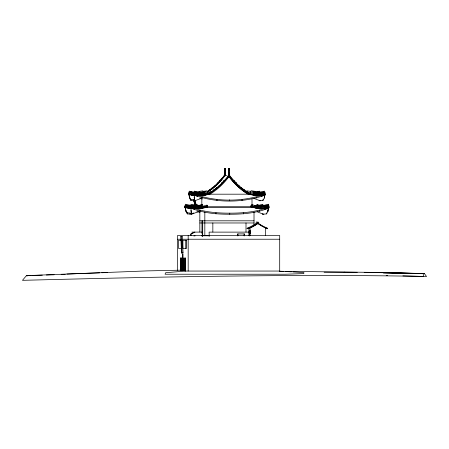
<?xml version="1.0" encoding="UTF-8"?>
<svg xmlns="http://www.w3.org/2000/svg" width="449" height="449" viewBox="0 0 449 449"><rect width="100%" height="100%" fill="white"/><g stroke="black" fill="none" stroke-linecap="round" stroke-linejoin="round"><path stroke-width="0.67" d="M224.747 169.851C225.342 165.591 225.589 173.926 225.303 173.819L224.73 173.819L224.719 172.354L224.747 169.851L225.319 169.851M224.747 174.184C224.455 173.482 225.606 173.482 225.319 174.184L224.719 174.184L224.719 175.986M229.299 170.822L229.282 168.745L228.698 168.745L228.687 169.975M383.446 272.504L423.486 273.553L383.289 272.84L423.188 273.553L423.469 276.393C289.779 273.991 156.089 276.887 22.45 280.333L26.429 275.635L146.868 270.899L184.887 270.085M254.925 191.768L254.931 191.319L251.064 190.724L250.839 193.502M224.584 169.975L224.579 168.745L225.151 168.745L225.174 170.553M228.726 170.822L228.709 168.745M229.108 169.071C228.704 167.69 228.311 169.862 228.676 170.553M229.299 174.184L229.299 175.986L228.726 175.986L228.743 170.822M228.726 174.184L229.344 174.184L229.36 172.837L229.316 170.822L228.676 170.749M260.027 206.826L260.145 205.294L261.15 205.294L261.099 206.821L260.027 206.826L260.027 205.305L259.022 205.311L258.899 206.843M261.896 206.849L261.947 205.316L260.942 205.322L260.824 206.854M263.03 206.809L263.086 205.277L262.076 205.283L261.958 206.809M264.231 206.77L264.281 205.238M265.174 206.781L265.224 205.249L263.277 205.244L263.159 206.77M224.595 170.553L224.652 170.137M224.674 168.706L224.545 175.986L225.134 175.986L225.005 174.195L224.876 175.986L218.068 183.652L212.792 188.35L207.107 192.458L212.792 188.35M254.729 206.377L254.768 205.356L253.831 205.361M255.778 206.366L255.823 205.345M256.536 206.394L256.575 205.378L254.88 205.35L254.796 206.366M225.246 168.706C224.955 169.413 223.905 169.138 224.545 170.822M191.931 206.181L192.004 204.643L191.072 204.379L190.937 205.9M193.311 206.551L193.379 205.013L192.447 204.75L192.312 206.271M194.383 206.837L194.456 205.3L193.519 205.036L193.384 206.557M186.262 206.04L186.341 204.497L185.353 204.239L185.213 205.76M187.716 206.405L187.789 204.867L186.806 204.604L186.661 206.125M250.677 192.874L250.727 191.397L246.849 190.864L246.787 191.263M252.562 206.102L252.63 204.828L251.681 204.649M195.208 192.93L195.293 191.392L194.366 191.111L194.215 192.632M196.572 193.323L196.662 191.785L195.736 191.504L195.584 193.025L197.644 193.626L197.728 192.093L196.802 191.813L196.651 193.328M256.996 191.83L256.076 192.105L255.975 193.609L256.183 192.071L257.995 192.121L257.906 193.654M257.103 193.614L257.193 192.082M260.246 193.609L260.336 192.082M228.558 168.751L228.552 175.986M229.271 168.745L229.259 169.975M264.102 206.781L264.22 205.255M255.548 206.4L255.633 205.378M224.539 169.032L224.567 168.745M225.112 169.032L225.14 168.745M256.828 193.642L256.985 192.11M257.967 193.614L258.124 192.088L259.135 192.099L259.045 193.626L254.897 193.598L255.06 192.071L256.065 192.082M260.117 193.62L260.274 192.093M248.415 193.749L253.915 195.046L248.544 193.749L248.37 194.091L254.252 195.394M253.792 195.046L260.847 194.973L264.596 193.962L264.512 193.367L260.802 194.366L253.825 194.434L248.505 193.053A0.707 0.477 -76.5 0 1 249.476 192.885M248.544 193.749L248.493 193.149M250.828 206.551L257.715 208.179L250.957 206.551L250.783 206.894L258.052 208.532M206.467 206.995L252.007 206.995L256.985 208.19L264.663 208.117L268.395 207.096L268.306 206.501L264.601 207.5L257.625 207.567L250.918 205.855A0.707 0.477 -76.5 0 1 251.491 205.171M250.957 206.551L250.907 205.951M201.82 208.19L194.72 208.095L191.223 207.084L191.454 206.388A0.707 0.511 -73.8 0 0 191.027 205.709A0.707 0.511 -73.8 0 0 190.421 206.394L190.275 207.432C195.966 208.824 202.044 209.111 207.663 206.882L207.539 205.844A0.707 0.511 75.5 0 0 206.938 205.159M191.319 207.427L191.223 207.084M209.616 193.749L204.604 195.046L198.003 194.973L194.507 193.962C194.501 191.785 202.763 196.595 194.591 193.367M209.661 194.091L204.626 195.394L197.599 195.326L198.121 195.321L194.602 194.305L194.507 193.962M194.726 193.362L194.743 193.266A0.707 0.511 -73.8 0 0 194.31 192.582A0.707 0.511 -73.8 0 0 193.704 193.272L193.558 194.31L194.602 194.305M190.814 208.398L188.283 208.375L184.511 207.354L184.775 206.411L188.479 207.416L184.657 206.316A0.707 0.477 -74.9 0 1 185.555 205.827M194.035 195.326L192.133 195.309L188.361 194.288C190.718 193.749 196.235 196.342 188.412 193.946M194.192 194.366L192.206 194.35L188.513 193.25A0.707 0.477 -74.9 0 1 189.22 192.582M188.541 193.946L188.496 193.351M201.337 198.318L194.771 200.782L194.08 194.192C216.631 202.095 242.449 202.061 265.005 194.192L264.259 198.116L262.957 200.473L259.084 200.782L259.326 200.473M264.259 198.116L265.005 194.192M267.301 211.518L268.811 206.995C256.48 212.057 242.943 213.191 229.731 213.168C216.564 213.191 203.077 212.051 190.797 206.995L190.797 208.061C203.077 213.123 216.564 214.263 229.731 214.24C242.943 214.263 256.48 213.123 268.811 208.061L268.811 206.995M262.564 213.898L262.3 214.24L266.56 213.898L267.991 211.305L268.811 208.061L264.663 209.183M256.048 222.199L256.531 222.059M247.107 191.891L247.191 191.695M244.447 189.607L244.245 189.933M239.104 185.269L238.846 185.572M241.489 187.822L241.758 187.463L241.439 187.822M220.695 180.414L224.702 175.834L223.967 175.217L224.657 175.834M222.575 178.275L217.9 183.489L212.669 188.17L215.329 185.897M211.277 192.486L219.69 186.094L229.882 175.239L229.506 175.548M224.393 175.565L215.093 185.6L206.821 191.925M228.547 175.593C222.923 182.524 216.469 188.917 208.656 193.356M228.867 175.856C223.086 183.029 216.289 189.585 208.252 194.091M222.199 182.721L224.113 180.7M236.331 183.181L236.64 182.85L236.37 183.097M234.187 180.436L233.946 180.661M216.845 184.455L220.24 180.947M219.533 185.92L222.07 183.512M207.006 192.267L212.708 188.17M257.906 222.996L257.906 223.45L257.159 223.956A49.62 49.592 90 0 1 248.348 228.687L248.381 228.244A49.216 49.182 -90 0 0 257.917 223.007A49.216 49.182 -90 0 0 267.441 228.227L267.436 228.698L265.64 228.698L265.64 235.686M211.148 192.29L212.31 191.499M207.915 194.411L211.339 192.486M209.896 194.192L211.322 193.345A65.661 65.616 90 0 0 228.996 176.519A65.661 65.616 90 0 0 246.703 193.345L248.129 194.192M194.411 232.122L190.617 234.075L190.617 235.411M194.9 232.122L191.106 234.075L191.106 235.411M198.778 211.53L191.555 214.24L187.289 213.898L185.858 211.305L185.039 206.995L185.858 210.239L187.289 212.832L187.289 213.898M197.599 196.185L194.08 195.163C216.631 203.066 242.449 203.038 265.005 195.163L261.234 196.185M257.137 191.802L258.057 191.521L258.153 192.531M259.438 205.3L260.358 205.019M260.499 204.991L261.419 204.716M262.94 194.642L261.694 194.984M264.512 193.367L264.371 193.266A0.707 0.477 74.9 0 1 264.753 192.582A0.707 0.477 74.9 0 1 265.337 193.272L265.494 194.31L260.746 195.321L261.234 195.326L253.769 195.394M263.12 194.815L265.005 194.305M268.306 206.501L264.601 207.5M268.176 206.495L268.165 206.4A0.702 0.471 74.9 0 1 268.541 205.721A0.702 0.471 74.9 0 1 269.119 206.4L269.288 207.444L264.54 208.454L257.563 208.527M209.543 193.149L204.435 194.434L209.531 193.053A0.707 0.511 75.5 0 0 208.493 192.885M201.208 206.624L206.804 205.176A0.707 0.511 75.5 0 0 206.596 205.361M207.416 205.939L201.146 207.561L207.55 205.939M207.623 206.54L201.32 208.168M201.449 208.358L205.838 207.225M200.703 206.192L202.05 205.867M200.647 206.793L201.999 206.467M200.776 206.793L202.123 206.467M196.185 204.564L197.195 204.368L197.392 206.271M185.633 271.05L165.608 272.723L165.069 274.232L285.02 274.238L303.81 273.598L303.889 272.543L292.81 271.931M180.773 236.617L182.249 236.567L183.052 252.933L181.57 252.983L180.773 236.617L181.216 236.617L182.019 252.983L181.57 252.983M66.912 274.042L99.661 272.835M101.794 272.756L107.322 272.549M26.727 275.635L31.2 275.506M32.334 275.462L42.335 275.153M46.354 275.018L54.161 274.777M61.115 274.558L65.273 274.423M191.987 205.182L193.788 205.126M193.906 205.131L194.911 205.114M190.808 206.658L188.793 206.703L188.709 205.176L189.714 205.159L189.865 206.686M254.252 195.287L261.234 195.214M188.361 194.288L189.332 194.277M192.133 195.309L193.889 195.315M184.511 207.354L184.994 207.348M198.003 194.973L194.647 193.962M204.104 195.394L204.626 195.394M207.663 206.882L206.467 207.062L252.007 207.062M200.821 208.521L201.343 208.516M255.335 192.121L256.278 192.121M250.469 192.166L251.406 192.166M257.827 205.305L259.64 205.316M224.663 168.875L225.303 168.858M228.547 168.858L229.192 169.032M228.676 169.043L229.304 169.032M228.732 169.2L229.304 169.2M224.741 169.391L225.314 169.391M228.726 169.576L229.299 169.576M228.726 170.042L229.299 170.042M229.209 170.244L229.248 170.553M224.741 170.856L225.314 170.856M228.749 170.94L229.321 170.94M224.725 171.552L225.303 171.552M224.719 172.354L225.291 172.354M228.76 172.747L229.355 172.747M228.788 172.837L229.36 172.837M228.788 173.129L229.36 173.129M228.766 173.499L229.349 173.499M224.719 173.567L225.291 173.567M224.747 173.903L225.325 173.903M226.925 175.548L224.826 175.548A65.661 65.616 -90 0 1 207.124 192.374M229.198 175.856L231.342 178.304M229.001 176.008C234.962 183.203 241.753 190.129 250.166 194.411M194.771 199.805L190.892 199.502L189.596 197.145L188.849 194.192L189.596 198.116L190.892 200.473L194.771 200.782M195.972 204.592L196.101 204.884M268.412 205.715L267.857 205.906M199.839 220.813L254.016 220.813M199.839 222.973L254.016 222.973M256.048 223.495L258.54 223.495C259.741 221.565 256.009 221.537 257.226 223.495M250.127 235.686L250.127 228.698L247.158 228.698L247.158 228.244L248.381 228.244M267.436 228.244L266.212 228.244L266.212 228.698A49.62 49.592 90 0 1 265.376 228.322M250.407 230.96L249.857 230.96L249.857 233.132L250.407 233.132M191.891 232.122L202.218 232.077L202.353 236.129M248.746 232.122L209.105 232.122L209.234 235.411M202.101 235.787L209.234 235.787L209.234 236.073L209.2 235.506M181.806 236.567L182.249 236.567M177.512 239.233L180.846 239.233M182.844 239.233L279.699 239.233M181.34 240.282L178.494 240.282L178.494 248.37L181.626 248.37M182.603 252.933L183.052 252.933M324.099 272.229L344.77 272.229M423.188 273.553L424.378 273.553L426.55 276.533L402.888 275.899M26.429 275.635L27.03 275.635L27.041 276.18M194.569 192.121L193.553 192.121L193.62 193.654M196.713 192.166L197.728 192.166M197.846 192.178L198.862 192.178M198.402 192.093L198.464 193.626L199.479 193.626L199.35 192.093L197.526 192.105L197.588 193.637L198.598 193.637L198.475 192.11M344.175 272.229L357.264 272.319M364.206 272.363L424.378 273.553M264.596 193.962L264.517 194.305M268.395 207.096L268.317 207.438M192.161 194.956L194.176 194.978M193.889 195.225L190.735 194.703M188.356 207.416L190.965 207.438M190.948 208.05L188.311 208.022L184.556 207.011M189.192 208.117L191.28 208.134M383.743 272.504L279.373 271.275M198.048 194.366L204.57 194.434M201.287 207.556L194.765 207.489L191.308 206.489M386.185 275.456L387.577 275.49M256.705 222.053L257.03 222.075M279.654 271.207L283.807 271.437M285.194 271.51L291.423 271.853M199.777 198.537L202.336 198.963M196.83 211.732L200.052 212.265M252.899 204.963L253.848 205.142M252.316 194.815L249.728 194.192L208.325 194.192L204.104 195.287L196.426 194.872M251.945 207.062L256.014 208.039M190.505 194.277L191.757 194.613M188.849 194.282L192.621 195.304M185.633 207.152L188.002 207.797M187.289 212.832L191.555 213.168L191.122 211.518M195.416 193.873L196.707 194.204M191.689 206.826L193.418 207.331M192.127 206.995L193.283 207.331M192.082 207.365L194.664 208.117M190.797 208.061L194.664 209.183M249.397 193.356L241.439 187.878M249.835 194.091C242.752 190.05 236.471 184.668 231.319 178.304M247.68 193.092L248.679 193.699M257.883 223.45L258.607 223.956A49.62 49.592 -90 0 0 267.419 228.687A49.216 49.182 90 0 1 257.9 223.467A49.216 49.182 90 0 1 248.37 228.681M241.444 187.878L236.275 183.226L229.501 175.593M229.041 176.008L228.137 175.25L228.81 175.856M224.107 180.661L223.821 180.436M219.954 180.633L219.589 180.335L219.819 180.554M184.982 270.73L184.185 270.41L183.995 257.788L183.809 270.287L183.063 270.27L182.844 253.949L182.625 270.354M221.722 183.181L221.368 182.85L221.587 183.097M217.569 183.158L217.361 182.99M219.045 185.398L219.207 185.572M233.895 180.7L236.286 183.226M215.054 185.549L214.852 185.375M213.561 189.607L213.808 189.933M216.564 187.822L216.244 187.463L216.513 187.822M212.416 187.8L212.164 187.542M190.797 206.995L191.555 214.24M209.515 189.719L209.655 189.91M210.946 191.891L210.682 191.51L210.828 191.79M194.451 201.416L194.58 201.781M195.057 200.776L196.219 204.8M194.451 202.454L194.069 201.377L194.445 203.217M194.681 203.217L193.811 200.422L194.67 204.11M195.074 203.61L194.771 202.533L194.95 203.178M194.978 203.358L194.754 202.572M195.029 203.487L195.147 203.93M194.58 202.74L195.192 205.07M194.653 202.14L194.456 201.455L194.647 202.14M194.782 202.622L194.973 203.313M194.9 203.863L195.225 205.07M195.236 204.985L194.759 203.133M194.574 203.863L194.922 205.07M195.051 201.511L195.281 202.477M194.383 201.416L194.445 201.781M209.408 193.154L209.481 193.749M267.295 206.158L267.121 204.643L266.139 204.924L266.246 206.461M190.758 206.147L190.657 205.131L189.652 205.148L189.736 206.675M262.873 205.333L262.772 204.317L261.851 204.598L261.941 206.136M259.561 192.643L259.41 191.128L258.489 191.409L258.545 192.43M198.301 205.311L198.447 206.837M197.375 206.815L197.234 205.288L196.28 205.305L196.359 206.832M196.224 206.804L196.084 205.272L194.254 205.316L194.333 206.849M195.203 205.305L195.349 206.832M264.798 192.672L264.663 191.151L263.67 191.414L263.737 192.952M262.199 193.339L262.059 191.818L261.071 192.082L261.138 193.62L263.339 193.042L263.204 191.527L262.21 191.79L262.278 193.328M195.775 192.155L195.865 193.177M204.48 193.659L204.312 191.757L203.363 191.936L203.459 193.85M201.685 193.699L201.562 192.166L200.613 192.166L200.675 193.699M200.624 193.659L200.495 192.133L199.547 192.127L199.609 193.659L203.504 193.682L203.38 192.15L202.432 192.15L202.493 193.682L202.319 192.138L201.371 192.138L201.433 193.671M194.08 194.192L194.176 195.96M190.853 205.165L190.909 206.181M198.11 205.283L198.189 206.809L199.204 206.793L199.064 205.266L197.352 205.322L197.431 206.854M195.13 205.288L195.208 206.821M207.185 193.031L207.034 190.847L203.156 191.381L203.156 191.83M203.043 192.464L202.92 190.876L199.047 191.409L199.047 191.852M195.904 192.194L195.949 193.216M267.991 210.239L267.991 211.305M266.56 212.832L266.56 213.898M262.957 199.502L262.957 200.473M259.601 210.239L259.601 211.305M256.632 197.145L256.632 198.116M254.016 211.962L254.016 225.061M252.007 198.946L252.007 205.653M250.306 230.96L250.306 233.132M249.958 230.96L249.958 233.132M249.622 235.865L249.622 232.677L249.448 235.865M248.942 228.698L248.942 235.686M246.001 222.973L246.001 232.021M244.43 235.848L244.43 233.918L237.605 233.918L237.605 235.848M244.093 233.918L244.093 235.848M243.549 212.832L243.549 213.898M242.039 199.502L242.039 200.473M237.942 233.918L237.942 235.848M229.731 213.168L229.731 214.24M229.473 199.805L229.473 200.782M208.83 193.901A65.661 65.616 -90 0 0 229.029 175.548L229.029 176.519A65.661 65.616 -90 0 0 246.731 193.345M216.962 199.502L216.962 200.473M215.963 212.832L215.963 213.898M212.843 222.973L212.843 232.021M209.105 235.506L209.105 236.073M204.828 211.962L204.828 235.506M202.701 220.813L202.701 235.506M202.42 197.145L202.42 198.116M202.218 235.506L202.218 236.073M201.966 220.813L201.966 233.413M201.842 197.605L201.842 204.98M199.973 210.239L199.973 211.305M199.839 210.598L199.839 232.021M194.9 235.506L194.9 236.073M194.524 200.473L194.243 197.145L194.243 198.116M194.428 235.506L193.957 236.073M193.39 199.805L193.39 200.782M191.285 212.832L191.285 213.898M190.892 199.502L190.892 200.473M190.977 210.239L190.977 211.305M190.039 213.168L190.039 214.24M189.596 197.145L189.596 198.116M188.176 235.506L188.176 271.05M185.858 210.239L185.858 211.305M185.751 240.282L185.751 248.37M184.982 271.05L185.173 257.788L185.358 271.05L279.699 271.05L279.699 235.506L177.512 235.506L177.512 270.36M182.199 240.282L182.199 242.303M181.879 270.382L181.688 257.788L181.503 270.382M181.34 244.323L181.34 248.37M180.7 270.382L180.515 257.788L180.324 270.382M260.459 200.782A65.661 65.616 -90 0 1 253.893 198.318M249.223 193.901A65.661 65.616 90 0 1 229.029 175.548M255.969 223.507A49.216 49.182 90 0 1 247.152 228.227M248.028 228.322A49.62 49.592 90 0 1 247.169 228.687A49.216 49.182 -90 0 0 248.011 228.322M263.816 214.24A72.222 72.182 -90 0 1 257.182 211.782M193.687 212.978A72.222 72.182 -90 0 1 191.869 213.634M194.299 206.72A0.713 0.516 -81.5 0 1 194.911 207.387M200.585 206.787A0.707 0.516 83 0 1 201.281 207.46M188.367 207.32A0.713 0.483 -82.1 0 1 189.023 206.635M204.003 193.637A0.707 0.516 83 0 1 204.564 194.338M197.582 193.598A0.713 0.516 -81.5 0 1 198.194 194.265M192.217 194.254A0.713 0.483 -82.1 0 1 192.874 193.57M260.667 194.265A0.713 0.483 82.1 0 1 261.228 193.598M253.831 194.338A0.707 0.483 -83.5 0 1 254.488 193.665M257.631 207.472A0.707 0.483 -83.5 0 1 258.394 206.871M264.461 207.404A0.713 0.483 82.1 0 1 265.022 206.731M251.614 205.193A0.707 0.477 -76.5 0 1 251.805 205.378M257.732 204.783L257.647 206.697L256.564 206.512L256.721 204.609L257.732 204.783M259.039 205.092L258.95 207.006L257.866 206.821L258.023 204.918L259.039 205.092M188.922 205.159L188.849 206.697L187.794 206.417L187.94 204.896L188.922 205.159M261.284 192.105L261.195 193.631L259.168 193.598L259.326 192.071L261.284 192.105M190.202 191.42L190.112 192.952L189.051 192.655L189.209 191.139L190.202 191.42M191.667 191.813L191.577 193.345L190.511 193.048L190.673 191.532L191.667 191.813M192.812 192.116L192.716 193.654L191.656 193.356L191.818 191.841L192.812 192.116M253.78 191.521L253.64 193.435L252.562 193.233L252.77 191.33L253.78 191.521M255.083 191.852L254.942 193.766L253.865 193.564L254.067 191.661L255.083 191.852M265.993 204.952L265.011 205.232L265.118 206.77L266.167 206.467L265.993 204.952M268.569 204.244L267.587 204.525L267.694 206.063L268.743 205.76L268.569 204.244M202.291 204.514L201.337 204.705L201.455 206.619L202.477 206.411L202.291 204.514M201.062 204.851L200.108 205.041L200.226 206.955L201.247 206.748L201.062 204.851M205.541 191.442L204.587 191.622L204.688 193.536L205.704 193.345L205.541 191.442M200.125 205.26L199.176 205.277L199.255 206.804L200.271 206.787L200.125 205.26M249.212 230.96L249.111 233.132L249.212 230.96M186.61 240.282L182.906 240.282L182.906 248.37L186.61 248.37L186.61 240.282M193.609 192.133L192.593 192.133L192.66 193.665L193.749 193.665L193.609 192.133M202.134 236.073L202.117 235.506L202.101 236.073"/></g></svg>
